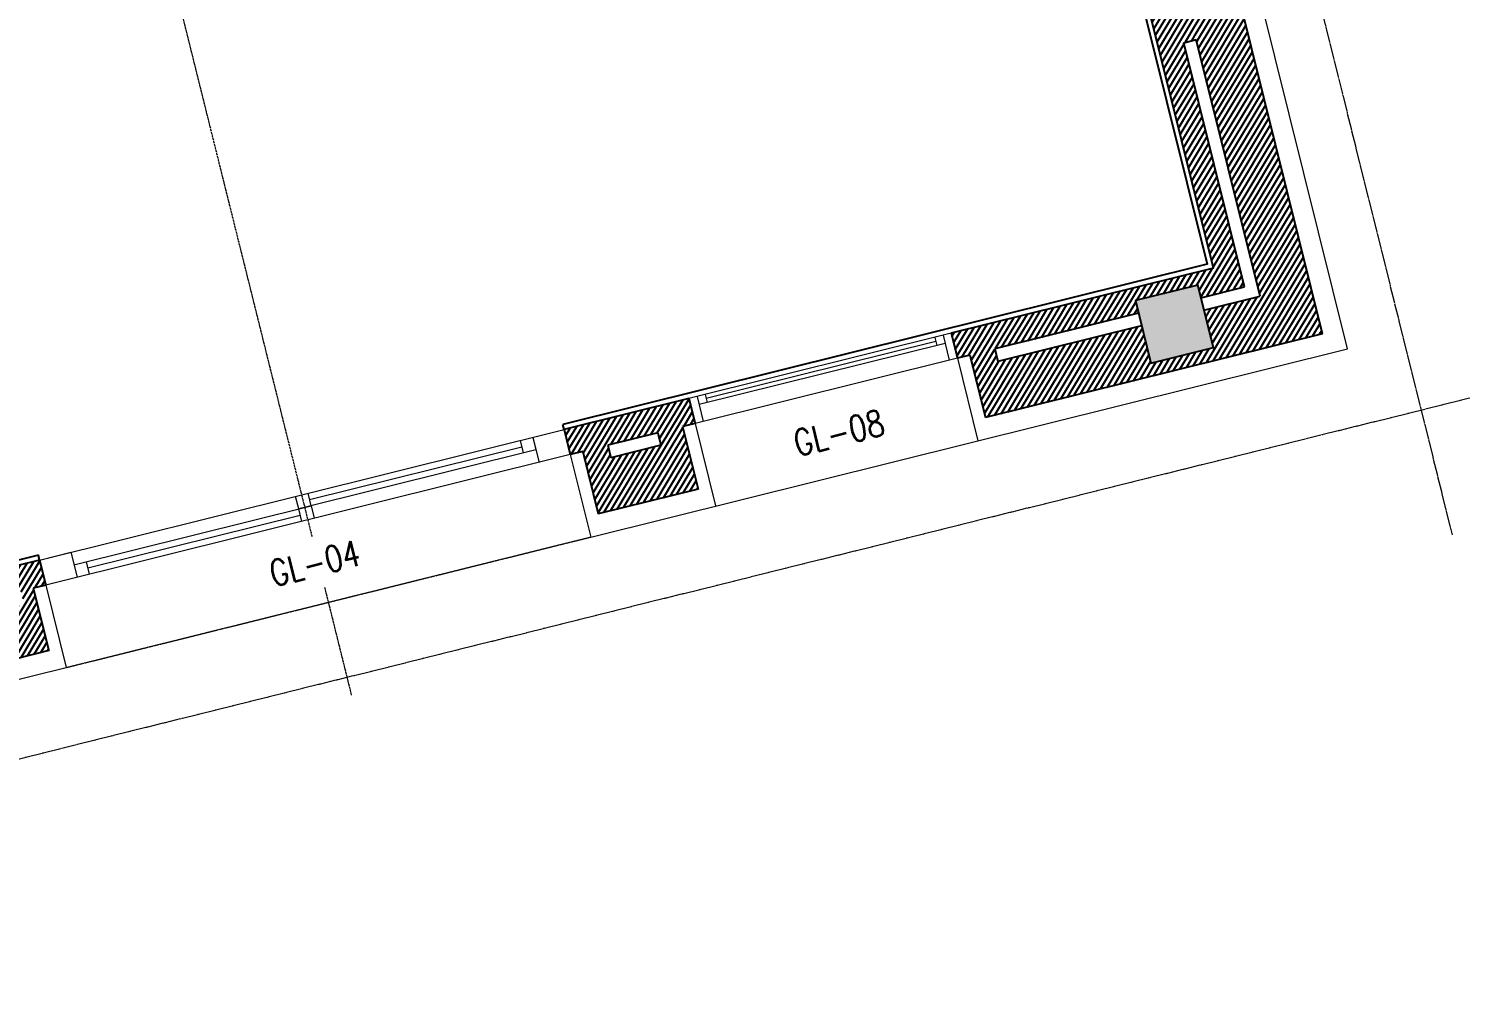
# Model space of a CAD drawing. Header units: inches. Extents: x 122939 to 389145, y 29603 to 574065.
# Drawn here: x 370263 to 375826, y 498390 to 502089 of the extents above; entities that cross this region are included whole.
import ezdxf
from ezdxf.enums import TextEntityAlignment as Align

# ---------------------------------------------------------------- set-up
doc = ezdxf.new("R2010")
doc.units = ezdxf.units.IN
doc.header["$MEASUREMENT"] = 0
doc.set_wipeout_variables(frame=1)
for name, pattern in [('CENTERX2', [4, 2.5, -0.5, 0.5, -0.5]), ('HIDDEN', [0.375, 0.25, -0.125]), ('PHANTOM-Z', [69.2, 60, -1.4, 2.5, -1.4, 2.5, -1.4])]:
    doc.linetypes.add(name, pattern=pattern)
for name, color, linetype, lineweight in [('a-cut', 30, 'PHANTOM-Z', 18), ('A-DOOR', 134, 'Continuous', 18), ('A-GLAZ', 134, 'Continuous', 18), ('A-GLAZ-IDEN', 3, 'Continuous', 18), ('A-WALL-TILE', 8, 'Continuous', 9), ('GRC', 41, 'Continuous', 0), ('XREF-V2-FF_COLS$0$A-COLS-PATT', 253, 'Continuous', 20)]:
    doc.layers.add(name, color=color, linetype=linetype, lineweight=lineweight)
for name, color, linetype in [('A-Plaster', 2, 'Continuous'), ('A-WALL', 7, 'Continuous'), ('column', 3, 'Continuous'), ('CQ Wall hatch_CHB', 8, 'Continuous'), ('Layer7', 8, 'Continuous')]:
    doc.layers.add(name, color=color, linetype=linetype)
doc.styles.add('TXT2', font='romans.shx', dxfattribs={"width": 0.9})
pattern_1 = [(225, (-40481.279, -100842.32), (13.258252, -13.258252), [])]

# ---------------------------------------------------------------- blocks, each defined once
blk = doc.blocks.new('TAG-WIN')
at = {"color": 1}
blk.add_wipeout([(-3.34, 0), (3.34, 0), (4.5, 2.01), (3.34, 4), (-3.34, 4), (-4.5, 2)], dxfattribs=at)
at = {"color": 2, "style": 'TXT2', "width": 0.8}
blk.add_attdef('AW01', text='', height=2, dxfattribs=at).set_placement((0, 2), align=Align.MIDDLE)
blk = doc.blocks.new('floor plan')
at = {"layer": 'CQ Wall hatch_CHB'}
h = blk.add_hatch(dxfattribs=at)
h.set_pattern_fill('ANSI31,_O', color=8, scale=150, angle=166.0286)
h.set_pattern_definition(pattern_1)
h.paths.add_polyline_path([(3768.6, -1485.5), (3968.6, -1485.5), (3968.6, -527.9), (3768.6, -527.9)])
h.paths.add_polyline_path([(3718.3, -3035.5), (3968.6, -3035.5), (3968.6, -2635.5), (3718.3, -2635.5), (3718.3, -2735.5), (3768.3, -2735.5), (3768.6, -2935.5), (3718.3, -2935.5)])
h.paths.add_polyline_path([(2568.3, -5163.2), (2568.3, -5263.2), (2618.3, -5263.2), (2618.3, -5513.2), (3968.6, -5513.2), (3968.6, -4185.5), (3768.6, -4185.5), (3768.6, -5313.2), (3543.3, -5313.2), (3543.3, -5462.9), (3293.3, -5462.9), (3293.3, -5313.2), (2718.3, -5313.2), (2718.3, -5263.2), (3293.3, -5263.2), (3293.3, -5212.9), (3543.6, -5212.9), (3543.6, -5263.2), (3718.3, -5263.2), (3718.3, -4285.5), (3768.3, -4285.5), (3768.6, -4185.5), (3718.5, -4185.5), (3718.6, -4135.5), (3618.6, -4135.5), (3618.6, -5163.2)])
h.paths.add_polyline_path([(3618.6, -1535.5), (3718.6, -1535.5), (3718.6, -1485.5), (3768.6, -1485.5), (3768.3, -1385.5), (3718.6, -1385.5), (3718.6, -527.9), (3618.6, -527.9)])
h.paths.add_polyline_path([(3718.6, -2585.5), (3618.6, -2585.5), (3618.6, -3085.5), (3718.6, -3085.5)])
h = blk.add_hatch(dxfattribs=at)
h.set_pattern_fill('ANSI31,_O', color=8, scale=150, angle=166.0286)
h.set_pattern_definition(pattern_1)
h.paths.add_polyline_path([(-1131.7, -5513.2), (-1131.7, -5263.2), (-1081.7, -5263.2), (-1081.7, -5163.2), (-1131.7, -5163.2), (-1581.7, -5163.2), (-1581.7, -5263.2), (-1181.4, -5263.2), (-1181.4, -5313.2), (-1481.7, -5313.2), (-1481.7, -5263.2), (-1531.7, -5263.2), (-1531.7, -5313.2), (-1531.7, -5513.2)])
h = blk.add_hatch(dxfattribs=at)
h.set_pattern_fill('ANSI31,_O', color=8, scale=150, angle=166.0286)
h.set_pattern_definition(pattern_1)
h.paths.add_polyline_path([(1168.3, -5313.2), (1168.3, -5263.2), (1368.3, -5263.2), (1368.3, -5313.2)], flags=16)
h.paths.add_polyline_path([(1468.3, -5513.2), (1468.3, -5263.2), (1518.3, -5263.2), (1518.3, -5163.2), (1018.3, -5163.2), (1018.3, -5263.2), (1068.3, -5263.2), (1068.4, -5513.2)])
at = {"layer": 'XREF-V2-FF_COLS$0$A-COLS-PATT'}
blk.add_hatch(color=256, dxfattribs=at).paths.add_polyline_path([(3293.6, -5462.9), (3543.6, -5462.9), (3543.6, -5212.9), (3293.6, -5212.9)])
at = {"layer": 'A-DOOR'}
for p, q in [((-6.7, -5213.2, 0), (-6.7, -5163.2, 0)), ((843.3, -5213.2, 0), (843.3, -5163.2, 0)), ((-906.7, -5263.2, 0), (-906.7, -5213.2, 0)), ((-56.7, -5263.2, 0), (-56.7, -5213.2, 0)), ((-6.7, -5188.2, 0), (843.3, -5188.2, 0)), ((-906.7, -5238.2, 0), (-56.7, -5238.2, 0))]:
    blk.add_line(p, q, dxfattribs=at)
at = {"layer": 'A-DOOR', "color": 9, "linetype": 'HIDDEN'}
blk.add_line((-1081.7, -5593.2), (1018.3, -5593.2, 0), dxfattribs=at)
at = {"layer": 'A-DOOR'}
blk.add_lwpolyline([(-1081.7, -5263.2), (-1081.7, -5163.2), (1018.3, -5163.2), (1018.3, -5263.2)], close=True, dxfattribs=at)
for points in [[(-1081.7, -5163.2), (-956.7, -5163.2), (-956.7, -5263.2)], [(893.3, -5163.2), (893.3, -5213.2), (-56.7, -5213.2), (-56.7, -5163.2)], [(893.3, -5163.2), (893.3, -5263.2)], [(-956.7, -5213.2), (-6.7, -5213.2), (-6.7, -5263.2)]]:
    blk.add_lwpolyline(points, dxfattribs=at)
at = {"layer": 'A-GLAZ'}
for p, q in [((2568.3, -5163.2, 0), (1518.3, -5163.2, 0)), ((1550.8, -5163.2, 0), (1550.8, -5263.2, 0)), ((1583.3, -5163.2, 0), (1583.3, -5195.7, 0)), ((2503.3, -5163.2, 0), (2503.3, -5195.7, 0)), ((2535.8, -5163.2, 0), (2535.8, -5263.2, 0)), ((2535.8, -5195.7, 0), (1550.8, -5195.7, 0)), ((2503.3, -5179.4, 0), (1583.3, -5179.4, 0)), ((2568.3, -5263.2, 0), (1518.3, -5263.2, 0))]:
    blk.add_line(p, q, dxfattribs=at)
at = {"layer": 'A-Plaster'}
for p, q in [((-1081.7, -5163.2), (-1081.7, -5143.2, 0)), ((1018.3, -5163.2), (1018.3, -5143.2))]:
    blk.add_line(p, q, dxfattribs=at)
at = {"layer": 'A-Plaster', "elevation": 0}
for points in [[(-1081.7, -5143.2), (-3661.7, -5143.2), (-3660.8, -568.5)], [(3598.3, -568.5), (3598.3, -5143.2), (1018.3, -5143.2)]]:
    blk.add_lwpolyline(points, dxfattribs=at)
at = {"layer": 'A-WALL'}
for p, q in [((3618.3, -5163.2), (3618.3, -4135.5, 0)), ((3968.3, -5513.2), (3968.3, -4185.5)), ((3718.3, -5263.2), (3718.3, -4285.5, 0)), ((3718.3, -4285.5), (3768.3, -4285.5)), ((3768.3, -5313.2), (3768.3, -4285.5)), ((-1081.7, -5163.2), (-1581.7, -5163.2, 0)), ((-1081.7, -5163.2), (-1081.7, -5263.2)), ((1518.3, -5163.2, 0), (1018.3, -5163.2)), ((1018.3, -5163.2), (1018.3, -5263.2)), ((1518.3, -5163.2, 0), (1518.3, -5263.2, 0)), ((3618.3, -5163.2), (2568.3, -5163.2, 0)), ((2568.3, -5163.2, 0), (2568.3, -5263.2, 0)), ((-1081.7, -5263.2), (-1131.7, -5263.2, 0)), ((-1131.7, -5263.2), (-1131.7, -5513.2)), ((1068.3, -5263.2), (1018.3, -5263.2)), ((1068.3, -5263.2), (1068.3, -5513.2)), ((1368.3, -5263.2, 0), (1168.3, -5263.2, 0)), ((1168.3, -5263.2), (1168.3, -5313.2)), ((1368.3, -5263.2, 0), (1368.3, -5313.2, 0)), ((1518.3, -5263.2, 0), (1468.3, -5263.2)), ((1468.3, -5263.2, 0), (1468.3, -5513.2, 0)), ((2618.3, -5263.2, 0), (2568.3, -5263.2, 0)), ((2618.3, -5263.2, 0), (2618.3, -5513.2, 0)), ((2718.3, -5263.2, 0), (2718.3, -5313.2, 0)), ((3293.3, -5263.2, -0.2), (2718.3, -5263.2, 0)), ((3543.3, -5263.2, -0.1), (3718.4, -5263.2, 0)), ((3718.4, -5263.2, 0), (3718.3, -5263.2)), ((1368.3, -5313.2, 0), (1168.3, -5313.2, 0)), ((3293.3, -5313.2, -0.2), (2718.3, -5313.2, 0)), ((3543.3, -5313.2, -0.1), (3768.3, -5313.2)), ((-1131.7, -5513.2, 0), (-1531.7, -5513.2, 0)), ((1468.3, -5513.2, 0), (1068.3, -5513.2, 0)), ((3968.3, -5513.2), (2618.3, -5513.2, 0))]:
    blk.add_line(p, q, dxfattribs=at)
at = {"layer": 'A-WALL-TILE'}
for p, q in [((4048.3, -5593.2), (4048.3, -607.9)), ((-1081.7, -5263.2), (-1081.7, -5593.2)), ((1018.3, -5263.2), (1018.3, -5593.2)), ((1518.3, -5263.2, 0), (1518.3, -5593.2, 0)), ((2568.3, -5263.2, 0), (2568.3, -5593.2, 0)), ((-4111.7, -5593.2), (-1081.7, -5593.2)), ((1018.3, -5593.2), (4048.3, -5593.2))]:
    blk.add_line(p, q, dxfattribs=at)
at = {"layer": 'column'}
blk.add_lwpolyline([(3293.6, -5462.9), (3543.6, -5462.9), (3543.6, -5212.9), (3293.6, -5212.9)], close=True, dxfattribs=at)
at = {"layer": 'A-GLAZ-IDEN', "xscale": 49.99999999999999, "yscale": 49.99999999999999, "zscale": 49.99999999999999}
for p, values in [((-46.9, -5533.1, 0), {'AW01': 'GL-04'}), ((2051.9, -5533.1, 0), {'AW01': 'GL-08'})]:
    blk.add_blockref('TAG-WIN', p, dxfattribs=at).add_auto_attribs(values)

msp = doc.modelspace()

# ---------------------------------------------------------------- linework, layer by layer
at = {"layer": 'Layer7', "linetype": 'CENTERX2', "lineweight": 0, "ltscale": 3}
msp.add_line((371517.644, 499499.076, 0), (369888.564, 506046.869, 0), dxfattribs=at)

# ---------------------------------------------------------------- next in the draw order: block references
at = {"layer": 'GRC', "rotation": 13.9714232829857}
msp.add_blockref('floor plan', (370108.21, 505295.133, 0), dxfattribs=at)

# ---------------------------------------------------------------- next in the draw order: linework, layer by layer
at = {"layer": 'a-cut'}
for p, q in [((374100.085, 506929.381, 0), (375793.843, 500121.623, 0)), ((366764.703, 498390.431, 0), (376158.333, 500727.55, 0))]:
    msp.add_line(p, q, dxfattribs=at)

doc.saveas('drawing.dxf')
